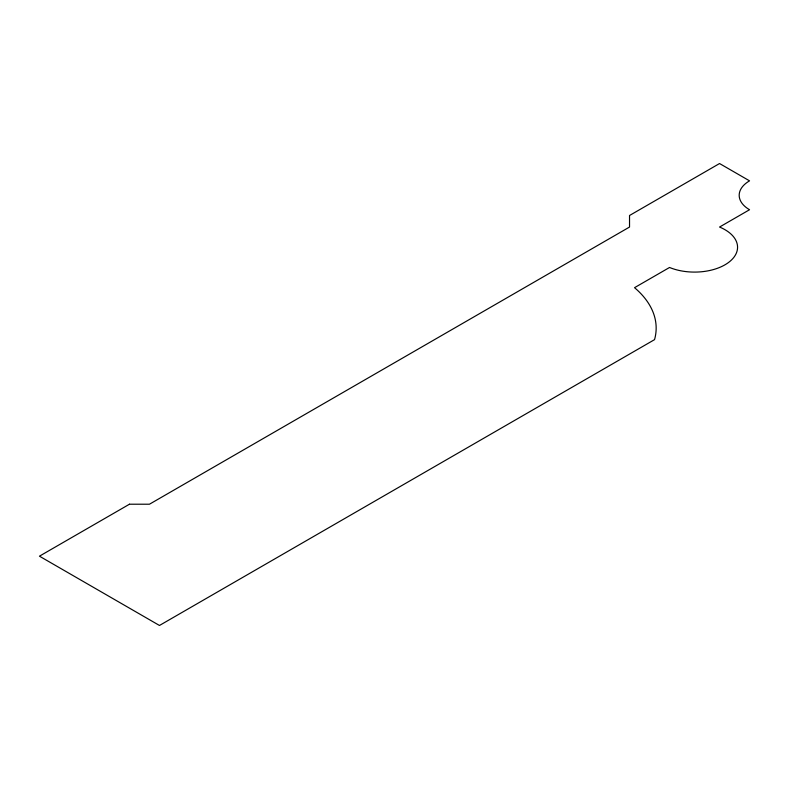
<?xml version="1.0" encoding="UTF-8"?>
<svg xmlns="http://www.w3.org/2000/svg" width="789" height="789" viewBox="0 0 789 789"><rect width="100%" height="100%" fill="white"/><g stroke="black" fill="none" stroke-linecap="round" stroke-linejoin="round"><path stroke-width="1.18" d="M129.465 504.21L39.45 556.176L159.467 625.47L654.535 339.645A124.139 71.671 0 0 0 634.534 287.679L669.536 267.471A43.02 24.834 0 0 0 729.549 261.692A43.02 24.834 0 0 0 719.548 227.045L749.55 209.726A35.357 20.415 0 0 1 749.55 180.849L719.548 163.53L629.533 215.496L629.533 227.045L149.466 504.21L129.465 504.21"/></g></svg>
